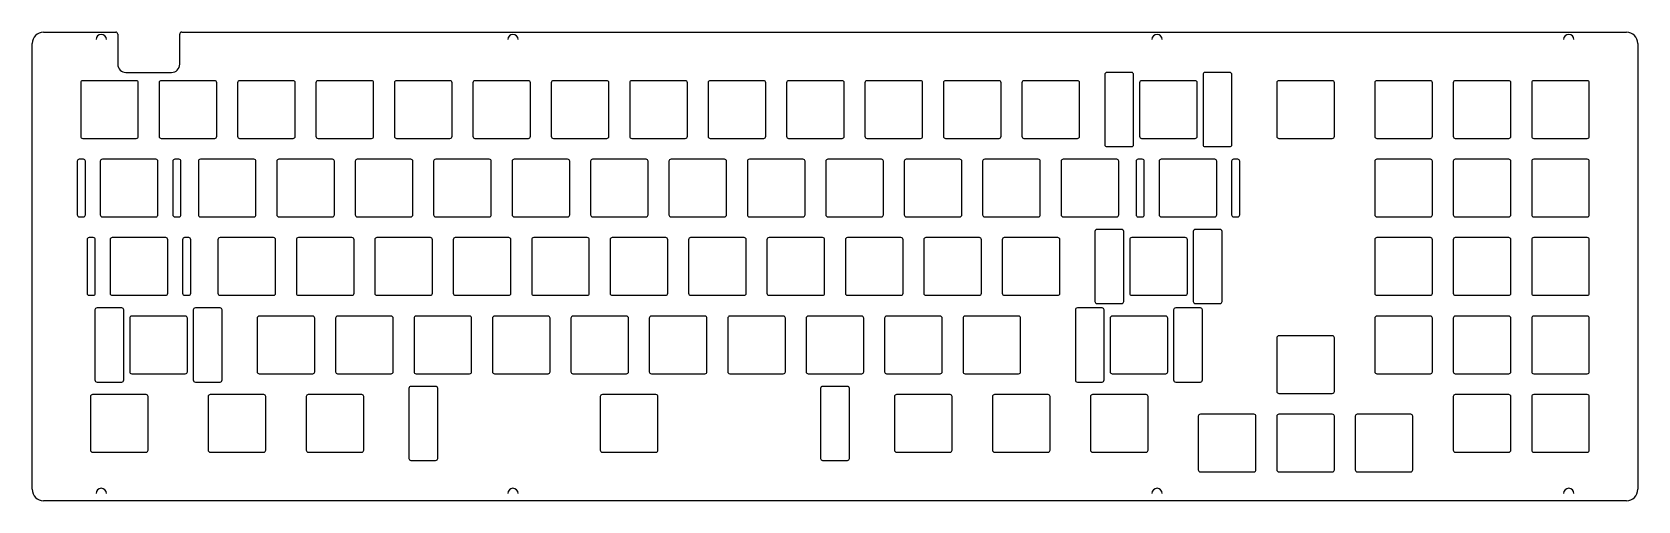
# Model space of a CAD drawing. Header units: millimetres. Extents: x 85 to 475, y -27 to 86.
import ezdxf

# ---------------------------------------------------------------- set-up
doc = ezdxf.new("R2010")
doc.units = ezdxf.units.MM

msp = doc.modelspace()

# ---------------------------------------------------------------- linework, layer by layer
at = {"color": 7, "linetype": 'Continuous', "lineweight": 25}
for p, q in [((87.32, 86.36), (104.82, 86.36)), ((105.32, 85.86), (105.32, 78.56)), ((120.37, 78.56), (120.37, 85.86)), ((120.87, 86.36), (471.75, 86.36)), ((84.52, -24.64), (84.52, 83.56)), ((474.55, 83.56), (474.55, -24.64)), ((109.82, 74.56), (96.82, 74.56)), ((107.32, 76.56), (118.37, 76.56)), ((128.87, 74.56), (115.87, 74.56)), ((147.92, 74.56), (134.92, 74.56)), ((166.97, 74.56), (153.97, 74.56)), ((186.02, 74.56), (173.02, 74.56)), ((205.07, 74.56), (192.07, 74.56)), ((224.12, 74.56), (211.12, 74.56)), ((243.17, 74.56), (230.17, 74.56)), ((262.22, 74.56), (249.22, 74.56)), ((281.27, 74.56), (268.27, 74.56)), ((300.32, 74.56), (287.32, 74.56)), ((319.37, 74.56), (306.37, 74.56)), ((338.42, 74.56), (325.42, 74.56)), ((345.06, 76.06), (345.06, 59.06)), ((351.56, 76.56), (345.56, 76.56)), ((352.06, 59.06), (352.06, 76.06)), ((367, 74.56), (354, 74.56)), ((368.93, 76.06), (368.93, 59.06)), ((375.43, 76.56), (369.43, 76.56)), ((375.93, 59.06), (375.93, 76.06)), ((400.33, 74.56), (387.33, 74.56)), ((424.15, 74.56), (411.15, 74.56)), ((443.2, 74.56), (430.2, 74.56)), ((462.25, 74.56), (449.25, 74.56)), ((96.32, 74.06), (96.32, 61.06)), ((110.32, 61.06), (110.32, 74.06)), ((115.37, 74.06), (115.37, 61.06)), ((129.37, 61.06), (129.37, 74.06)), ((134.42, 74.06), (134.42, 61.06)), ((148.42, 61.06), (148.42, 74.06)), ((153.47, 74.06), (153.47, 61.06)), ((167.47, 61.06), (167.47, 74.06)), ((172.52, 74.06), (172.52, 61.06)), ((186.52, 61.06), (186.52, 74.06)), ((191.57, 74.06), (191.57, 61.06)), ((205.57, 61.06), (205.57, 74.06)), ((210.62, 74.06), (210.62, 61.06)), ((224.62, 61.06), (224.62, 74.06)), ((229.67, 74.06), (229.67, 61.06)), ((243.67, 61.06), (243.67, 74.06)), ((248.72, 74.06), (248.72, 61.06)), ((262.72, 61.06), (262.72, 74.06)), ((267.77, 74.06), (267.77, 61.06)), ((281.77, 61.06), (281.77, 74.06)), ((286.82, 74.06), (286.82, 61.06)), ((300.82, 61.06), (300.82, 74.06)), ((305.87, 74.06), (305.87, 61.06)), ((319.87, 61.06), (319.87, 74.06)), ((324.92, 74.06), (324.92, 61.06)), ((338.92, 61.06), (338.92, 74.06)), ((353.5, 74.06), (353.5, 61.06)), ((367.5, 61.06), (367.5, 74.06)), ((386.83, 74.06), (386.83, 61.06)), ((400.83, 61.06), (400.83, 74.06)), ((410.65, 74.06), (410.65, 61.06)), ((424.65, 61.06), (424.65, 74.06)), ((429.7, 74.06), (429.7, 61.06)), ((443.7, 61.06), (443.7, 74.06)), ((448.75, 74.06), (448.75, 61.06)), ((462.75, 61.06), (462.75, 74.06)), ((96.82, 60.56), (109.82, 60.56)), ((115.87, 60.56), (128.87, 60.56)), ((134.92, 60.56), (147.92, 60.56)), ((153.97, 60.56), (166.97, 60.56)), ((173.02, 60.56), (186.02, 60.56)), ((192.07, 60.56), (205.07, 60.56)), ((211.12, 60.56), (224.12, 60.56)), ((230.17, 60.56), (243.17, 60.56)), ((249.22, 60.56), (262.22, 60.56)), ((268.27, 60.56), (281.27, 60.56)), ((287.32, 60.56), (300.32, 60.56)), ((306.37, 60.56), (319.37, 60.56)), ((325.42, 60.56), (338.42, 60.56)), ((345.56, 58.56), (351.56, 58.56)), ((354, 60.56), (367, 60.56)), ((369.43, 58.56), (375.43, 58.56)), ((387.33, 60.56), (400.33, 60.56)), ((411.15, 60.56), (424.15, 60.56)), ((430.2, 60.56), (443.2, 60.56)), ((449.25, 60.56), (462.25, 60.56)), ((95.48, 55.01), (95.48, 42.01)), ((96.98, 55.51), (95.98, 55.51)), ((97.48, 42.01), (97.48, 55.01)), ((101.08, 55.01), (101.08, 42.01)), ((114.58, 55.51), (101.58, 55.51)), ((115.08, 42.01), (115.08, 55.01)), ((118.68, 55.01), (118.68, 42.01)), ((120.18, 55.51), (119.18, 55.51)), ((120.68, 42.01), (120.68, 55.01)), ((124.9, 55.01), (124.9, 42.01)), ((138.4, 55.51), (125.4, 55.51)), ((138.9, 42.01), (138.9, 55.01)), ((143.95, 55.01), (143.95, 42.01)), ((157.45, 55.51), (144.45, 55.51)), ((157.95, 42.01), (157.95, 55.01)), ((163, 55.01), (163, 42.01)), ((176.5, 55.51), (163.5, 55.51)), ((177, 42.01), (177, 55.01)), ((182.05, 55.01), (182.05, 42.01)), ((195.55, 55.51), (182.55, 55.51)), ((196.05, 42.01), (196.05, 55.01)), ((201.1, 55.01), (201.1, 42.01)), ((214.6, 55.51), (201.6, 55.51)), ((215.1, 42.01), (215.1, 55.01)), ((220.15, 55.01), (220.15, 42.01)), ((233.65, 55.51), (220.65, 55.51)), ((234.15, 42.01), (234.15, 55.01)), ((239.2, 55.01), (239.2, 42.01)), ((252.7, 55.51), (239.7, 55.51)), ((253.2, 42.01), (253.2, 55.01)), ((258.25, 55.01), (258.25, 42.01)), ((271.75, 55.51), (258.75, 55.51)), ((272.25, 42.01), (272.25, 55.01)), ((277.3, 55.01), (277.3, 42.01)), ((290.8, 55.51), (277.8, 55.51)), ((291.3, 42.01), (291.3, 55.01)), ((296.35, 55.01), (296.35, 42.01)), ((309.85, 55.51), (296.85, 55.51)), ((310.35, 42.01), (310.35, 55.01)), ((315.4, 55.01), (315.4, 42.01)), ((328.9, 55.51), (315.9, 55.51)), ((329.4, 42.01), (329.4, 55.01)), ((334.45, 55.01), (334.45, 42.01)), ((347.95, 55.51), (334.95, 55.51)), ((348.45, 42.01), (348.45, 55.01)), ((352.66, 55.01), (352.66, 42.01)), ((354.16, 55.51), (353.16, 55.51)), ((354.66, 42.01), (354.66, 55.01)), ((358.26, 55.01), (358.26, 42.01)), ((371.76, 55.51), (358.76, 55.51)), ((372.26, 42.01), (372.26, 55.01)), ((375.86, 55.01), (375.86, 42.01)), ((377.36, 55.51), (376.36, 55.51)), ((377.86, 42.01), (377.86, 55.01)), ((410.65, 55.01), (410.65, 42.01)), ((424.15, 55.51), (411.15, 55.51)), ((424.65, 42.01), (424.65, 55.01)), ((429.7, 55.01), (429.7, 42.01)), ((443.2, 55.51), (430.2, 55.51)), ((443.7, 42.01), (443.7, 55.01)), ((448.75, 55.01), (448.75, 42.01)), ((462.25, 55.51), (449.25, 55.51)), ((462.75, 42.01), (462.75, 55.01)), ((95.98, 41.51), (96.98, 41.51)), ((101.58, 41.51), (114.58, 41.51)), ((119.18, 41.51), (120.18, 41.51)), ((125.4, 41.51), (138.4, 41.51)), ((144.45, 41.51), (157.45, 41.51)), ((163.5, 41.51), (176.5, 41.51)), ((182.55, 41.51), (195.55, 41.51)), ((201.6, 41.51), (214.6, 41.51)), ((220.65, 41.51), (233.65, 41.51)), ((239.7, 41.51), (252.7, 41.51)), ((258.75, 41.51), (271.75, 41.51)), ((277.8, 41.51), (290.8, 41.51)), ((296.85, 41.51), (309.85, 41.51)), ((315.9, 41.51), (328.9, 41.51)), ((334.95, 41.51), (347.95, 41.51)), ((353.16, 41.51), (354.16, 41.51)), ((358.76, 41.51), (371.76, 41.51)), ((376.36, 41.51), (377.36, 41.51)), ((411.15, 41.51), (424.15, 41.51)), ((430.2, 41.51), (443.2, 41.51)), ((449.25, 41.51), (462.25, 41.51)), ((97.87, 35.96), (97.87, 22.96)), ((99.37, 36.46), (98.37, 36.46)), ((99.87, 22.96), (99.87, 35.96)), ((103.47, 35.96), (103.47, 22.96)), ((116.97, 36.46), (103.97, 36.46)), ((117.47, 22.96), (117.47, 35.96)), ((121.07, 35.96), (121.07, 22.96)), ((122.57, 36.46), (121.57, 36.46)), ((123.07, 22.96), (123.07, 35.96)), ((129.66, 35.96), (129.66, 22.96)), ((143.16, 36.46), (130.16, 36.46)), ((143.66, 22.96), (143.66, 35.96)), ((148.71, 35.96), (148.71, 22.96)), ((162.21, 36.46), (149.21, 36.46)), ((162.71, 22.96), (162.71, 35.96)), ((167.76, 35.96), (167.76, 22.96)), ((181.26, 36.46), (168.26, 36.46)), ((181.76, 22.96), (181.76, 35.96)), ((186.81, 35.96), (186.81, 22.96)), ((200.31, 36.46), (187.31, 36.46)), ((200.81, 22.96), (200.81, 35.96)), ((205.86, 35.96), (205.86, 22.96)), ((219.36, 36.46), (206.36, 36.46)), ((219.86, 22.96), (219.86, 35.96)), ((224.91, 35.96), (224.91, 22.96)), ((238.41, 36.46), (225.41, 36.46)), ((238.91, 22.96), (238.91, 35.96)), ((243.96, 35.96), (243.96, 22.96)), ((257.46, 36.46), (244.46, 36.46)), ((257.96, 22.96), (257.96, 35.96)), ((263.01, 35.96), (263.01, 22.96)), ((276.51, 36.46), (263.51, 36.46)), ((277.01, 22.96), (277.01, 35.96)), ((282.06, 35.96), (282.06, 22.96)), ((295.56, 36.46), (282.56, 36.46)), ((296.06, 22.96), (296.06, 35.96)), ((301.11, 35.96), (301.11, 22.96)), ((314.61, 36.46), (301.61, 36.46)), ((315.11, 22.96), (315.11, 35.96)), ((320.16, 35.96), (320.16, 22.96)), ((333.66, 36.46), (320.66, 36.46)), ((334.16, 22.96), (334.16, 35.96)), ((342.68, 37.96), (342.68, 20.96)), ((349.18, 38.46), (343.18, 38.46)), ((349.68, 20.96), (349.68, 37.96)), ((351.12, 35.96), (351.12, 22.96)), ((364.62, 36.46), (351.62, 36.46)), ((365.12, 22.96), (365.12, 35.96)), ((366.55, 37.96), (366.55, 20.96)), ((373.05, 38.46), (367.05, 38.46)), ((373.55, 20.96), (373.55, 37.96)), ((410.65, 35.96), (410.65, 22.96)), ((424.15, 36.46), (411.15, 36.46)), ((424.65, 22.96), (424.65, 35.96)), ((429.7, 35.96), (429.7, 22.96)), ((443.2, 36.46), (430.2, 36.46)), ((443.7, 22.96), (443.7, 35.96)), ((448.75, 35.96), (448.75, 22.96)), ((462.25, 36.46), (449.25, 36.46)), ((462.75, 22.96), (462.75, 35.96)), ((98.37, 22.46), (99.37, 22.46)), ((103.97, 22.46), (116.97, 22.46)), ((121.57, 22.46), (122.57, 22.46)), ((130.16, 22.46), (143.16, 22.46)), ((149.21, 22.46), (162.21, 22.46)), ((168.26, 22.46), (181.26, 22.46)), ((187.31, 22.46), (200.31, 22.46)), ((206.36, 22.46), (219.36, 22.46)), ((225.41, 22.46), (238.41, 22.46)), ((244.46, 22.46), (257.46, 22.46)), ((263.51, 22.46), (276.51, 22.46)), ((282.56, 22.46), (295.56, 22.46)), ((301.61, 22.46), (314.61, 22.46)), ((320.66, 22.46), (333.66, 22.46)), ((343.18, 20.46), (349.18, 20.46)), ((351.62, 22.46), (364.62, 22.46)), ((367.05, 20.46), (373.05, 20.46)), ((411.15, 22.46), (424.15, 22.46)), ((430.2, 22.46), (443.2, 22.46)), ((449.25, 22.46), (462.25, 22.46)), ((99.79, 18.91), (99.79, 1.91)), ((106.29, 19.41), (100.29, 19.41)), ((106.79, 1.91), (106.79, 18.91)), ((108.23, 16.91), (108.23, 3.91)), ((121.73, 17.41), (108.73, 17.41)), ((122.23, 3.91), (122.23, 16.91)), ((123.67, 18.91), (123.67, 1.91)), ((130.17, 19.41), (124.17, 19.41)), ((130.67, 1.91), (130.67, 18.91)), ((139.18, 16.91), (139.18, 3.91)), ((152.68, 17.41), (139.68, 17.41)), ((153.18, 3.91), (153.18, 16.91)), ((158.23, 16.91), (158.23, 3.91)), ((171.73, 17.41), (158.73, 17.41)), ((172.23, 3.91), (172.23, 16.91)), ((177.28, 16.91), (177.28, 3.91)), ((190.78, 17.41), (177.78, 17.41)), ((191.28, 3.91), (191.28, 16.91)), ((196.33, 16.91), (196.33, 3.91)), ((209.83, 17.41), (196.83, 17.41)), ((210.33, 3.91), (210.33, 16.91)), ((215.38, 16.91), (215.38, 3.91)), ((228.88, 17.41), (215.88, 17.41)), ((229.38, 3.91), (229.38, 16.91)), ((234.43, 16.91), (234.43, 3.91)), ((247.93, 17.41), (234.93, 17.41)), ((248.43, 3.91), (248.43, 16.91)), ((253.48, 16.91), (253.48, 3.91)), ((266.98, 17.41), (253.98, 17.41)), ((267.48, 3.91), (267.48, 16.91)), ((272.53, 16.91), (272.53, 3.91)), ((286.03, 17.41), (273.03, 17.41)), ((286.53, 3.91), (286.53, 16.91)), ((291.58, 16.91), (291.58, 3.91)), ((305.08, 17.41), (292.08, 17.41)), ((305.58, 3.91), (305.58, 16.91)), ((310.63, 16.91), (310.63, 3.91)), ((324.13, 17.41), (311.13, 17.41)), ((324.63, 3.91), (324.63, 16.91)), ((337.91, 18.91), (337.91, 1.91)), ((344.41, 19.41), (338.41, 19.41)), ((344.91, 1.91), (344.91, 18.91)), ((346.35, 16.91), (346.35, 3.91)), ((359.85, 17.41), (346.85, 17.41)), ((360.35, 3.91), (360.35, 16.91)), ((361.79, 18.91), (361.79, 1.91)), ((368.29, 19.41), (362.29, 19.41)), ((368.79, 1.91), (368.79, 18.91)), ((410.65, 16.91), (410.65, 3.91)), ((424.15, 17.41), (411.15, 17.41)), ((424.65, 3.91), (424.65, 16.91)), ((429.7, 16.91), (429.7, 3.91)), ((443.2, 17.41), (430.2, 17.41)), ((443.7, 3.91), (443.7, 16.91)), ((448.75, 16.91), (448.75, 3.91)), ((462.25, 17.41), (449.25, 17.41)), ((462.75, 3.91), (462.75, 16.91)), ((386.83, 12.14), (386.83, -0.86)), ((400.33, 12.64), (387.33, 12.64)), ((400.83, -0.86), (400.83, 12.14)), ((100.29, 1.41), (106.29, 1.41)), ((108.73, 3.41), (121.73, 3.41)), ((124.17, 1.41), (130.17, 1.41)), ((139.68, 3.41), (152.68, 3.41)), ((158.73, 3.41), (171.73, 3.41)), ((182.53, 0.36), (176.53, 0.36)), ((177.78, 3.41), (190.78, 3.41)), ((196.83, 3.41), (209.83, 3.41)), ((215.88, 3.41), (228.88, 3.41)), ((234.93, 3.41), (247.93, 3.41)), ((253.98, 3.41), (266.98, 3.41)), ((273.03, 3.41), (286.03, 3.41)), ((282.53, 0.36), (276.53, 0.36)), ((292.08, 3.41), (305.08, 3.41)), ((311.13, 3.41), (324.13, 3.41)), ((338.41, 1.41), (344.41, 1.41)), ((346.85, 3.41), (359.85, 3.41)), ((362.29, 1.41), (368.29, 1.41)), ((411.15, 3.41), (424.15, 3.41)), ((430.2, 3.41), (443.2, 3.41)), ((449.25, 3.41), (462.25, 3.41)), ((98.7, -2.14), (98.7, -15.14)), ((112.2, -1.64), (99.2, -1.64)), ((112.7, -15.14), (112.7, -2.14)), ((127.28, -2.14), (127.28, -15.14)), ((140.78, -1.64), (127.78, -1.64)), ((141.28, -15.14), (141.28, -2.14)), ((151.09, -2.14), (151.09, -15.14)), ((164.59, -1.64), (151.59, -1.64)), ((165.09, -15.14), (165.09, -2.14)), ((176.03, -0.14), (176.03, -17.14)), ((183.03, -17.14), (183.03, -0.14)), ((222.53, -2.14), (222.53, -15.14)), ((236.03, -1.64), (223.03, -1.64)), ((236.53, -15.14), (236.53, -2.14)), ((276.03, -0.14), (276.03, -17.14)), ((283.03, -17.14), (283.03, -0.14)), ((293.97, -2.14), (293.97, -15.14)), ((307.47, -1.64), (294.47, -1.64)), ((307.97, -15.14), (307.97, -2.14)), ((317.78, -2.14), (317.78, -15.14)), ((331.28, -1.64), (318.28, -1.64)), ((331.78, -15.14), (331.78, -2.14)), ((341.59, -2.14), (341.59, -15.14)), ((355.09, -1.64), (342.09, -1.64)), ((355.59, -15.14), (355.59, -2.14)), ((387.33, -1.36), (400.33, -1.36)), ((429.7, -2.14), (429.7, -15.14)), ((443.2, -1.64), (430.2, -1.64)), ((443.7, -15.14), (443.7, -2.14)), ((448.75, -2.14), (448.75, -15.14)), ((462.25, -1.64), (449.25, -1.64)), ((462.75, -15.14), (462.75, -2.14)), ((367.78, -6.91), (367.78, -19.91)), ((381.28, -6.41), (368.28, -6.41)), ((381.78, -19.91), (381.78, -6.91)), ((386.83, -6.91), (386.83, -19.91)), ((400.33, -6.41), (387.33, -6.41)), ((400.83, -19.91), (400.83, -6.91)), ((405.88, -6.91), (405.88, -19.91)), ((419.38, -6.41), (406.38, -6.41)), ((419.88, -19.91), (419.88, -6.91)), ((99.2, -15.64), (112.2, -15.64)), ((127.78, -15.64), (140.78, -15.64)), ((151.59, -15.64), (164.59, -15.64)), ((176.53, -17.64), (182.53, -17.64)), ((223.03, -15.64), (236.03, -15.64)), ((276.53, -17.64), (282.53, -17.64)), ((294.47, -15.64), (307.47, -15.64)), ((318.28, -15.64), (331.28, -15.64)), ((342.09, -15.64), (355.09, -15.64)), ((430.2, -15.64), (443.2, -15.64)), ((449.25, -15.64), (462.25, -15.64)), ((368.28, -20.41), (381.28, -20.41)), ((387.33, -20.41), (400.33, -20.41)), ((406.38, -20.41), (419.38, -20.41)), ((471.75, -27.44), (87.32, -27.44))]:
    msp.add_line(p, q, dxfattribs=at)
for centre, radius, start, end in [((87.32, 83.56), 2.8, 90, 180), ((104.82, 85.86), 0.5, 0, 90), ((120.87, 85.86), 0.5, 90, 180), ((471.75, 83.56), 2.8, 0, 90), ((101.32, 84.56), 1.25, 0, 180), ((201.32, 84.56), 1.25, 0, 180), ((357.75, 84.56), 1.25, 0, 180), ((457.75, 84.56), 1.25, 0, 180), ((107.32, 78.56), 2, 180, 270), ((118.37, 78.56), 2, 270, 0), ((96.82, 74.06), 0.5, 90, 180), ((109.82, 74.06), 0.5, 0, 90), ((115.87, 74.06), 0.5, 90, 180), ((128.87, 74.06), 0.5, 0, 90), ((134.92, 74.06), 0.5, 90, 180), ((147.92, 74.06), 0.5, 0, 90), ((153.97, 74.06), 0.5, 90, 180), ((166.97, 74.06), 0.5, 0, 90), ((173.02, 74.06), 0.5, 90, 180), ((186.02, 74.06), 0.5, 0, 90), ((192.07, 74.06), 0.5, 90, 180), ((205.07, 74.06), 0.5, 0, 90), ((211.12, 74.06), 0.5, 90, 180), ((224.12, 74.06), 0.5, 0, 90), ((230.17, 74.06), 0.5, 90, 180), ((243.17, 74.06), 0.5, 0, 90), ((249.22, 74.06), 0.5, 90, 180), ((262.22, 74.06), 0.5, 0, 90), ((268.27, 74.06), 0.5, 90, 180), ((281.27, 74.06), 0.5, 0, 90), ((287.32, 74.06), 0.5, 90, 180), ((300.32, 74.06), 0.5, 0, 90), ((306.37, 74.06), 0.5, 90, 180), ((319.37, 74.06), 0.5, 0, 90), ((325.42, 74.06), 0.5, 90, 180), ((338.42, 74.06), 0.5, 0, 90), ((345.56, 76.06), 0.5, 90, 180), ((351.56, 76.06), 0.5, 0, 90), ((354, 74.06), 0.5, 90, 180), ((367, 74.06), 0.5, 0, 90), ((369.43, 76.06), 0.5, 90, 180), ((375.43, 76.06), 0.5, 0, 90), ((387.33, 74.06), 0.5, 90, 180), ((400.33, 74.06), 0.5, 0, 90), ((411.15, 74.06), 0.5, 90, 180), ((424.15, 74.06), 0.5, 0, 90), ((430.2, 74.06), 0.5, 90, 180), ((443.2, 74.06), 0.5, 0, 90), ((449.25, 74.06), 0.5, 90, 180), ((462.25, 74.06), 0.5, 0, 90), ((96.82, 61.06), 0.5, 180, 270), ((109.82, 61.06), 0.5, 270, 0), ((115.87, 61.06), 0.5, 180, 270), ((128.87, 61.06), 0.5, 270, 0), ((134.92, 61.06), 0.5, 180, 270), ((147.92, 61.06), 0.5, 270, 0), ((153.97, 61.06), 0.5, 180, 270), ((166.97, 61.06), 0.5, 270, 0), ((173.02, 61.06), 0.5, 180, 270), ((186.02, 61.06), 0.5, 270, 0), ((192.07, 61.06), 0.5, 180, 270), ((205.07, 61.06), 0.5, 270, 0), ((211.12, 61.06), 0.5, 180, 270), ((224.12, 61.06), 0.5, 270, 0), ((230.17, 61.06), 0.5, 180, 270), ((243.17, 61.06), 0.5, 270, 0), ((249.22, 61.06), 0.5, 180, 270), ((262.22, 61.06), 0.5, 270, 0), ((268.27, 61.06), 0.5, 180, 270), ((281.27, 61.06), 0.5, 270, 0), ((287.32, 61.06), 0.5, 180, 270), ((300.32, 61.06), 0.5, 270, 0), ((306.37, 61.06), 0.5, 180, 270), ((319.37, 61.06), 0.5, 270, 0), ((325.42, 61.06), 0.5, 180, 270), ((338.42, 61.06), 0.5, 270, 0), ((345.56, 59.06), 0.5, 180, 270), ((351.56, 59.06), 0.5, 270, 0), ((354, 61.06), 0.5, 180, 270), ((367, 61.06), 0.5, 270, 0), ((369.43, 59.06), 0.5, 180, 270), ((375.43, 59.06), 0.5, 270, 0), ((387.33, 61.06), 0.5, 180, 270), ((400.33, 61.06), 0.5, 270, 0), ((411.15, 61.06), 0.5, 180, 270), ((424.15, 61.06), 0.5, 270, 0), ((430.2, 61.06), 0.5, 180, 270), ((443.2, 61.06), 0.5, 270, 0), ((449.25, 61.06), 0.5, 180, 270), ((462.25, 61.06), 0.5, 270, 0), ((95.98, 55.01), 0.5, 90, 180), ((96.98, 55.01), 0.5, 0, 90), ((101.58, 55.01), 0.5, 90, 180), ((114.58, 55.01), 0.5, 0, 90), ((119.18, 55.01), 0.5, 90, 180), ((120.18, 55.01), 0.5, 0, 90), ((125.4, 55.01), 0.5, 90, 180), ((138.4, 55.01), 0.5, 0, 90), ((144.45, 55.01), 0.5, 90, 180), ((157.45, 55.01), 0.5, 0, 90), ((163.5, 55.01), 0.5, 90, 180), ((176.5, 55.01), 0.5, 0, 90), ((182.55, 55.01), 0.5, 90, 180), ((195.55, 55.01), 0.5, 0, 90), ((201.6, 55.01), 0.5, 90, 180), ((214.6, 55.01), 0.5, 0, 90), ((220.65, 55.01), 0.5, 90, 180), ((233.65, 55.01), 0.5, 0, 90), ((239.7, 55.01), 0.5, 90, 180), ((252.7, 55.01), 0.5, 0, 90), ((258.75, 55.01), 0.5, 90, 180), ((271.75, 55.01), 0.5, 0, 90), ((277.8, 55.01), 0.5, 90, 180), ((290.8, 55.01), 0.5, 0, 90), ((296.85, 55.01), 0.5, 90, 180), ((309.85, 55.01), 0.5, 0, 90), ((315.9, 55.01), 0.5, 90, 180), ((328.9, 55.01), 0.5, 0, 90), ((334.95, 55.01), 0.5, 90, 180), ((347.95, 55.01), 0.5, 0, 90), ((353.16, 55.01), 0.5, 90, 180), ((354.16, 55.01), 0.5, 0, 90), ((358.76, 55.01), 0.5, 90, 180), ((371.76, 55.01), 0.5, 0, 90), ((376.36, 55.01), 0.5, 90, 180), ((377.36, 55.01), 0.5, 0, 90), ((411.15, 55.01), 0.5, 90, 180), ((424.15, 55.01), 0.5, 0, 90), ((430.2, 55.01), 0.5, 90, 180), ((443.2, 55.01), 0.5, 0, 90), ((449.25, 55.01), 0.5, 90, 180), ((462.25, 55.01), 0.5, 0, 90), ((95.98, 42.01), 0.5, 180, 270), ((96.98, 42.01), 0.5, 270, 0), ((101.58, 42.01), 0.5, 180, 270), ((114.58, 42.01), 0.5, 270, 0), ((119.18, 42.01), 0.5, 180, 270), ((120.18, 42.01), 0.5, 270, 0), ((125.4, 42.01), 0.5, 180, 270), ((138.4, 42.01), 0.5, 270, 0), ((144.45, 42.01), 0.5, 180, 270), ((157.45, 42.01), 0.5, 270, 0), ((163.5, 42.01), 0.5, 180, 270), ((176.5, 42.01), 0.5, 270, 0), ((182.55, 42.01), 0.5, 180, 270), ((195.55, 42.01), 0.5, 270, 0), ((201.6, 42.01), 0.5, 180, 270), ((214.6, 42.01), 0.5, 270, 0), ((220.65, 42.01), 0.5, 180, 270), ((233.65, 42.01), 0.5, 270, 0), ((239.7, 42.01), 0.5, 180, 270), ((252.7, 42.01), 0.5, 270, 0), ((258.75, 42.01), 0.5, 180, 270), ((271.75, 42.01), 0.5, 270, 0), ((277.8, 42.01), 0.5, 180, 270), ((290.8, 42.01), 0.5, 270, 0), ((296.85, 42.01), 0.5, 180, 270), ((309.85, 42.01), 0.5, 270, 0), ((315.9, 42.01), 0.5, 180, 270), ((328.9, 42.01), 0.5, 270, 0), ((334.95, 42.01), 0.5, 180, 270), ((347.95, 42.01), 0.5, 270, 0), ((353.16, 42.01), 0.5, 180, 270), ((354.16, 42.01), 0.5, 270, 0), ((358.76, 42.01), 0.5, 180, 270), ((371.76, 42.01), 0.5, 270, 0), ((376.36, 42.01), 0.5, 180, 270), ((377.36, 42.01), 0.5, 270, 0), ((411.15, 42.01), 0.5, 180, 270), ((424.15, 42.01), 0.5, 270, 0), ((430.2, 42.01), 0.5, 180, 270), ((443.2, 42.01), 0.5, 270, 0), ((449.25, 42.01), 0.5, 180, 270), ((462.25, 42.01), 0.5, 270, 0), ((98.37, 35.96), 0.5, 90, 180), ((99.37, 35.96), 0.5, 0, 90), ((103.97, 35.96), 0.5, 90, 180), ((116.97, 35.96), 0.5, 0, 90), ((121.57, 35.96), 0.5, 90, 180), ((122.57, 35.96), 0.5, 0, 90), ((130.16, 35.96), 0.5, 90, 180), ((143.16, 35.96), 0.5, 0, 90), ((149.21, 35.96), 0.5, 90, 180), ((162.21, 35.96), 0.5, 0, 90), ((168.26, 35.96), 0.5, 90, 180), ((181.26, 35.96), 0.5, 0, 90), ((187.31, 35.96), 0.5, 90, 180), ((200.31, 35.96), 0.5, 0, 90), ((206.36, 35.96), 0.5, 90, 180), ((219.36, 35.96), 0.5, 0, 90), ((225.41, 35.96), 0.5, 90, 180), ((238.41, 35.96), 0.5, 0, 90), ((244.46, 35.96), 0.5, 90, 180), ((257.46, 35.96), 0.5, 0, 90), ((263.51, 35.96), 0.5, 90, 180), ((276.51, 35.96), 0.5, 0, 90), ((282.56, 35.96), 0.5, 90, 180), ((295.56, 35.96), 0.5, 0, 90), ((301.61, 35.96), 0.5, 90, 180), ((314.61, 35.96), 0.5, 0, 90), ((320.66, 35.96), 0.5, 90, 180), ((333.66, 35.96), 0.5, 0, 90), ((343.18, 37.96), 0.5, 90, 180), ((349.18, 37.96), 0.5, 0, 90), ((351.62, 35.96), 0.5, 90, 180), ((364.62, 35.96), 0.5, 0, 90), ((367.05, 37.96), 0.5, 90, 180), ((373.05, 37.96), 0.5, 0, 90), ((411.15, 35.96), 0.5, 90, 180), ((424.15, 35.96), 0.5, 0, 90), ((430.2, 35.96), 0.5, 90, 180), ((443.2, 35.96), 0.5, 0, 90), ((449.25, 35.96), 0.5, 90, 180), ((462.25, 35.96), 0.5, 0, 90), ((98.37, 22.96), 0.5, 180, 270), ((99.37, 22.96), 0.5, 270, 0), ((103.97, 22.96), 0.5, 180, 270), ((116.97, 22.96), 0.5, 270, 0), ((121.57, 22.96), 0.5, 180, 270), ((122.57, 22.96), 0.5, 270, 0), ((130.16, 22.96), 0.5, 180, 270), ((143.16, 22.96), 0.5, 270, 0), ((149.21, 22.96), 0.5, 180, 270), ((162.21, 22.96), 0.5, 270, 0), ((168.26, 22.96), 0.5, 180, 270), ((181.26, 22.96), 0.5, 270, 0), ((187.31, 22.96), 0.5, 180, 270), ((200.31, 22.96), 0.5, 270, 0), ((206.36, 22.96), 0.5, 180, 270), ((219.36, 22.96), 0.5, 270, 0), ((225.41, 22.96), 0.5, 180, 270), ((238.41, 22.96), 0.5, 270, 0), ((244.46, 22.96), 0.5, 180, 270), ((257.46, 22.96), 0.5, 270, 0), ((263.51, 22.96), 0.5, 180, 270), ((276.51, 22.96), 0.5, 270, 0), ((282.56, 22.96), 0.5, 180, 270), ((295.56, 22.96), 0.5, 270, 0), ((301.61, 22.96), 0.5, 180, 270), ((314.61, 22.96), 0.5, 270, 0), ((320.66, 22.96), 0.5, 180, 270), ((333.66, 22.96), 0.5, 270, 0), ((343.18, 20.96), 0.5, 180, 270), ((349.18, 20.96), 0.5, 270, 0), ((351.62, 22.96), 0.5, 180, 270), ((364.62, 22.96), 0.5, 270, 0), ((367.05, 20.96), 0.5, 180, 270), ((373.05, 20.96), 0.5, 270, 0), ((411.15, 22.96), 0.5, 180, 270), ((424.15, 22.96), 0.5, 270, 0), ((430.2, 22.96), 0.5, 180, 270), ((443.2, 22.96), 0.5, 270, 0), ((449.25, 22.96), 0.5, 180, 270), ((462.25, 22.96), 0.5, 270, 0), ((100.29, 18.91), 0.5, 90, 180), ((106.29, 18.91), 0.5, 0, 90), ((108.73, 16.91), 0.5, 90, 180), ((121.73, 16.91), 0.5, 0, 90), ((124.17, 18.91), 0.5, 90, 180), ((130.17, 18.91), 0.5, 0, 90), ((139.68, 16.91), 0.5, 90, 180), ((152.68, 16.91), 0.5, 0, 90), ((158.73, 16.91), 0.5, 90, 180), ((171.73, 16.91), 0.5, 0, 90), ((177.78, 16.91), 0.5, 90, 180), ((190.78, 16.91), 0.5, 0, 90), ((196.83, 16.91), 0.5, 90, 180), ((209.83, 16.91), 0.5, 0, 90), ((215.88, 16.91), 0.5, 90, 180), ((228.88, 16.91), 0.5, 0, 90), ((234.93, 16.91), 0.5, 90, 180), ((247.93, 16.91), 0.5, 0, 90), ((253.98, 16.91), 0.5, 90, 180), ((266.98, 16.91), 0.5, 0, 90), ((273.03, 16.91), 0.5, 90, 180), ((286.03, 16.91), 0.5, 0, 90), ((292.08, 16.91), 0.5, 90, 180), ((305.08, 16.91), 0.5, 0, 90), ((311.13, 16.91), 0.5, 90, 180), ((324.13, 16.91), 0.5, 0, 90), ((338.41, 18.91), 0.5, 90, 180), ((344.41, 18.91), 0.5, 0, 90), ((346.85, 16.91), 0.5, 90, 180), ((359.85, 16.91), 0.5, 0, 90), ((362.29, 18.91), 0.5, 90, 180), ((368.29, 18.91), 0.5, 0, 90), ((411.15, 16.91), 0.5, 90, 180), ((424.15, 16.91), 0.5, 0, 90), ((430.2, 16.91), 0.5, 90, 180), ((443.2, 16.91), 0.5, 0, 90), ((449.25, 16.91), 0.5, 90, 180), ((462.25, 16.91), 0.5, 0, 90), ((387.33, 12.14), 0.5, 90, 180), ((400.33, 12.14), 0.5, 0, 90), ((108.73, 3.91), 0.5, 180, 270), ((121.73, 3.91), 0.5, 270, 0), ((139.68, 3.91), 0.5, 180, 270), ((152.68, 3.91), 0.5, 270, 0), ((158.73, 3.91), 0.5, 180, 270), ((171.73, 3.91), 0.5, 270, 0), ((177.78, 3.91), 0.5, 180, 270), ((190.78, 3.91), 0.5, 270, 0), ((196.83, 3.91), 0.5, 180, 270), ((209.83, 3.91), 0.5, 270, 0), ((215.88, 3.91), 0.5, 180, 270), ((228.88, 3.91), 0.5, 270, 0), ((234.93, 3.91), 0.5, 180, 270), ((247.93, 3.91), 0.5, 270, 0), ((253.98, 3.91), 0.5, 180, 270), ((266.98, 3.91), 0.5, 270, 0), ((273.03, 3.91), 0.5, 180, 270), ((286.03, 3.91), 0.5, 270, 0), ((292.08, 3.91), 0.5, 180, 270), ((305.08, 3.91), 0.5, 270, 0), ((311.13, 3.91), 0.5, 180, 270), ((324.13, 3.91), 0.5, 270, 0), ((346.85, 3.91), 0.5, 180, 270), ((359.85, 3.91), 0.5, 270, 0), ((411.15, 3.91), 0.5, 180, 270), ((424.15, 3.91), 0.5, 270, 0), ((430.2, 3.91), 0.5, 180, 270), ((443.2, 3.91), 0.5, 270, 0), ((449.25, 3.91), 0.5, 180, 270), ((462.25, 3.91), 0.5, 270, 0), ((100.29, 1.91), 0.5, 180, 270), ((106.29, 1.91), 0.5, 270, 0), ((124.17, 1.91), 0.5, 180, 270), ((130.17, 1.91), 0.5, 270, 0), ((176.53, -0.14), 0.5, 90, 180), ((182.53, -0.14), 0.5, 0, 90), ((276.53, -0.14), 0.5, 90, 180), ((282.53, -0.14), 0.5, 0, 90), ((338.41, 1.91), 0.5, 180, 270), ((344.41, 1.91), 0.5, 270, 0), ((362.29, 1.91), 0.5, 180, 270), ((368.29, 1.91), 0.5, 270, 0), ((99.2, -2.14), 0.5, 90, 180), ((112.2, -2.14), 0.5, 0, 90), ((127.78, -2.14), 0.5, 90, 180), ((140.78, -2.14), 0.5, 0, 90), ((151.59, -2.14), 0.5, 90, 180), ((164.59, -2.14), 0.5, 0, 90), ((223.03, -2.14), 0.5, 90, 180), ((236.03, -2.14), 0.5, 0, 90), ((294.47, -2.14), 0.5, 90, 180), ((307.47, -2.14), 0.5, 0, 90), ((318.28, -2.14), 0.5, 90, 180), ((331.28, -2.14), 0.5, 0, 90), ((342.09, -2.14), 0.5, 90, 180), ((355.09, -2.14), 0.5, 0, 90), ((387.33, -0.86), 0.5, 180, 270), ((400.33, -0.86), 0.5, 270, 0), ((430.2, -2.14), 0.5, 90, 180), ((443.2, -2.14), 0.5, 0, 90), ((449.25, -2.14), 0.5, 90, 180), ((462.25, -2.14), 0.5, 0, 90), ((368.28, -6.91), 0.5, 90, 180), ((381.28, -6.91), 0.5, 0, 90), ((387.33, -6.91), 0.5, 90, 180), ((400.33, -6.91), 0.5, 0, 90), ((406.38, -6.91), 0.5, 90, 180), ((419.38, -6.91), 0.5, 0, 90), ((99.2, -15.14), 0.5, 180, 270), ((112.2, -15.14), 0.5, 270, 0), ((127.78, -15.14), 0.5, 180, 270), ((140.78, -15.14), 0.5, 270, 0), ((151.59, -15.14), 0.5, 180, 270), ((164.59, -15.14), 0.5, 270, 0), ((223.03, -15.14), 0.5, 180, 270), ((236.03, -15.14), 0.5, 270, 0), ((294.47, -15.14), 0.5, 180, 270), ((307.47, -15.14), 0.5, 270, 0), ((318.28, -15.14), 0.5, 180, 270), ((331.28, -15.14), 0.5, 270, 0), ((342.09, -15.14), 0.5, 180, 270), ((355.09, -15.14), 0.5, 270, 0), ((430.2, -15.14), 0.5, 180, 270), ((443.2, -15.14), 0.5, 270, 0), ((449.25, -15.14), 0.5, 180, 270), ((462.25, -15.14), 0.5, 270, 0), ((176.53, -17.14), 0.5, 180, 270), ((182.53, -17.14), 0.5, 270, 0), ((276.53, -17.14), 0.5, 180, 270), ((282.53, -17.14), 0.5, 270, 0), ((368.28, -19.91), 0.5, 180, 270), ((381.28, -19.91), 0.5, 270, 0), ((387.33, -19.91), 0.5, 180, 270), ((400.33, -19.91), 0.5, 270, 0), ((406.38, -19.91), 0.5, 180, 270), ((419.38, -19.91), 0.5, 270, 0), ((87.32, -24.64), 2.8, 180, 270), ((101.32, -25.64), 1.25, 0, 180), ((201.32, -25.64), 1.25, 0, 180), ((357.75, -25.64), 1.25, 0, 180), ((457.75, -25.64), 1.25, 0, 180), ((471.75, -24.64), 2.8, 270, 0)]:
    msp.add_arc(centre, radius, start, end, dxfattribs=at)

doc.saveas('drawing.dxf')
